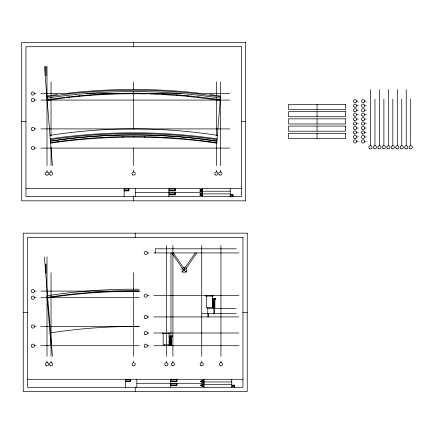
<?xml version="1.0" encoding="UTF-8"?>
<svg xmlns="http://www.w3.org/2000/svg" width="434" height="434" viewBox="0 0 434 434"><rect width="100%" height="100%" fill="white"/><g stroke="black" fill="none" stroke-linecap="round" stroke-linejoin="round"><path stroke-width="0.65" d="M216.349 148.102L220.385 98.133L220.217 96.022L209.443 94.471M162.294 333.247L162.305 333.176A1.427 1.427 0 0 1 162.929 333.052L163.032 333.008M195.257 252.93L183.734 269.536A0.64 0.64 0 0 0 183.891 270.425A0.64 0.64 0 0 0 184.786 270.268L196.814 252.93M215.785 299.14L215.785 298.657M172.428 336.469L172.45 335.997M211.662 295.798L212.481 295.679M213.202 295.988L206.492 296.102L206.492 307.538L213.729 307.538L213.729 308.39M168.305 333.128L169.868 333.133M169.851 333.317L163.135 333.431L163.135 344.867L170.974 344.867M215.568 298.652L215.568 299.145M172.211 335.981L172.211 336.475M47.594 297.876C77.908 293.276 108.592 291.106 139.254 291.409M46.818 96.006L57.586 94.471M50.284 138.847C105.5 130.791 161.877 130.808 217.092 138.896M50.588 142.623C105.603 134.589 161.773 134.589 216.788 142.623M50.632 143.155C105.614 135.12 161.763 135.12 216.745 143.155M64.937 97.894L47.594 100.254L47.512 99.744C104.523 91.037 162.853 91.075 219.864 99.728L219.788 100.238L184.998 96.055L160.732 94.395M66.277 97.731C93.12 94.558 120.191 93.283 147.213 93.918M68.382 93.142C111.625 88.238 155.41 88.238 198.647 93.142M212.367 295.679L213.219 295.804M34.465 93.494A1.6 1.6 0 0 0 32.067 92.106A1.6 1.6 0 0 0 32.067 94.878A1.6 1.6 0 0 0 34.465 93.494L36.065 93.494M40.867 93.494L69.294 93.494M86.214 93.494L180.978 93.494M197.899 93.494L229.711 93.494M34.465 100.075L36.065 100.075M40.867 100.075L229.711 100.075M356.661 101.203A1.6 1.6 0 0 0 354.263 99.82A1.6 1.6 0 0 0 354.263 102.592A1.6 1.6 0 0 0 356.661 101.203L358.262 101.203M364.696 101.203A1.6 1.6 0 0 0 362.298 99.82A1.6 1.6 0 0 0 362.298 102.592A1.6 1.6 0 0 0 364.696 101.203L366.296 101.203M356.661 105.674L358.262 105.674M364.696 105.674A1.6 1.6 0 0 0 362.298 104.29A1.6 1.6 0 0 0 362.298 107.062A1.6 1.6 0 0 0 364.696 105.674L366.296 105.674M356.661 110.144L358.262 110.144M364.696 110.144A1.6 1.6 0 0 0 362.298 108.76A1.6 1.6 0 0 0 362.298 111.527A1.6 1.6 0 0 0 364.696 110.144L366.296 110.144M356.661 114.614L358.262 114.614M364.696 114.614L366.296 114.614M356.661 119.084L358.262 119.084M364.696 119.084L366.296 119.084M21.7 121.639L25.964 121.639M241.412 121.639L245.677 121.639M356.661 123.554L358.262 123.554M364.696 123.554A1.6 1.6 0 0 0 362.298 122.166A1.6 1.6 0 0 0 362.298 124.938A1.6 1.6 0 0 0 364.696 123.554L366.296 123.554M356.661 128.019L358.262 128.019M364.696 128.019L366.296 128.019M34.465 128.903L36.065 128.903M40.867 128.903L229.711 128.903M356.661 132.489L358.262 132.489M364.696 132.489L366.296 132.489M356.661 136.96L358.262 136.96M364.696 136.96A1.6 1.6 0 0 0 362.298 135.576A1.6 1.6 0 0 0 362.298 138.343A1.6 1.6 0 0 0 364.696 136.96L366.296 136.96M356.661 141.43A1.6 1.6 0 0 0 354.263 140.041A1.6 1.6 0 0 0 354.263 142.813A1.6 1.6 0 0 0 356.661 141.43L358.262 141.43M364.696 141.43A1.6 1.6 0 0 0 362.298 140.041A1.6 1.6 0 0 0 362.298 142.813A1.6 1.6 0 0 0 364.696 141.43L366.296 141.43M34.465 148.102A1.6 1.6 0 0 0 32.067 146.714A1.6 1.6 0 0 0 32.067 149.486A1.6 1.6 0 0 0 34.465 148.102L36.065 148.102M40.867 148.102L229.711 148.102M25.964 188.562L241.412 188.562M202.483 189.43L200.069 189.43L200.069 191.698L202.483 191.698M200.177 190.455L202.369 190.455M200.177 190.672L202.369 190.672M124.091 190.917L129.028 190.917L129.028 188.562M168.886 190.911L175.477 190.911L175.477 188.562M202.483 191.231L230.21 191.231M135.289 192.566L202.483 192.566M202.483 193.428L200.069 193.428L200.069 195.696L202.483 195.696M202.483 193.895L230.21 193.895M200.177 194.459L202.369 194.459M230.21 194.432L233.096 194.432L233.096 196.564M200.177 194.671L202.369 194.671M168.886 194.866L175.455 194.866L175.455 192.566M236.204 248.807L155.28 248.807L155.28 252.93M147.376 252.93A1.6 1.6 0 0 0 144.978 251.546A1.6 1.6 0 0 0 144.978 254.313A1.6 1.6 0 0 0 147.376 252.93L148.976 252.93M153.777 252.93L238.89 252.93M183.511 267.707L185.003 267.707M34.465 291.111A1.6 1.6 0 0 1 32.067 292.5A1.6 1.6 0 0 1 32.067 289.728A1.6 1.6 0 0 1 34.465 291.111L36.065 291.111M40.867 291.111L139.254 291.111M147.376 295.679A1.6 1.6 0 0 0 144.978 294.29A1.6 1.6 0 0 0 144.978 297.062A1.6 1.6 0 0 0 147.376 295.679L148.976 295.679M153.777 295.679L238.89 295.679M34.465 297.697A1.6 1.6 0 0 1 32.067 299.086A1.6 1.6 0 0 1 32.067 296.314A1.6 1.6 0 0 1 34.465 297.697L36.065 297.697M40.867 297.697L139.254 297.697M212.438 298.63L215.665 298.63M212.438 299.167L215.665 299.167M207.767 308.39L236.204 308.39M23.246 312.361L27.51 312.361M242.959 312.361L247.223 312.361M201.739 313.722L236.204 313.722M147.376 316.923L148.976 316.923M153.777 316.923L238.89 316.923M34.465 326.525A1.6 1.6 0 0 1 32.067 327.909A1.6 1.6 0 0 1 32.067 325.137A1.6 1.6 0 0 1 34.465 326.525L36.065 326.525M40.867 326.525L139.254 326.525A546.921 546.921 0 0 0 49.997 332.965M147.376 333.008L148.976 333.008M153.777 333.008L238.89 333.008M169.086 335.959L172.314 335.959M169.086 336.496L172.314 336.496M34.465 345.719L36.065 345.719M40.867 345.719L139.254 345.719M147.376 345.719L148.976 345.719M153.777 345.719L238.89 345.719M27.51 379.289L242.959 379.289M204.029 380.157L201.615 380.157L201.615 382.419L204.029 382.419M200.177 381.182L202.369 381.182M200.177 381.394L202.369 381.394M125.638 381.643L130.574 381.643L130.574 379.289M170.432 381.638L177.023 381.638L177.023 379.289M204.029 381.953L231.756 381.953M136.835 383.287L204.029 383.287M204.029 384.155L201.615 384.155L201.615 386.423L204.029 386.423M204.029 384.622L231.756 384.622M200.177 385.18L202.369 385.18M231.756 385.153L234.642 385.153L234.642 387.285M200.177 385.397L202.369 385.397M170.432 385.593L177.001 385.593L177.001 383.287M139.254 290.872C108.565 290.574 77.854 292.744 47.512 297.35L47.588 297.86M149.92 93.988L159.381 94.335M206.389 296.102L206.307 296.102A1.335 1.335 0 0 1 205.629 295.961M168.316 333.317L169.086 333.431L169.086 344.867M211.667 295.988L212.481 296.102L212.438 307.538M173.264 252.93L184.26 268.782M171.701 252.93L183.734 270.268M45.326 66.57L46.069 75.804L46.069 66.57M44.42 66.364L52.443 165.566M45.326 264.192L46.069 273.425L46.069 264.192M44.42 257.091L52.443 356.292M51.033 345.719L46.991 295.755A575.983 575.983 0 0 1 139.254 289.218M410.7 99.098L410.7 143.578M410.7 144.11L410.7 145.71M406.229 89.507L406.229 143.578M406.229 144.11L406.229 145.71M401.759 99.098L401.759 143.578M401.759 144.11L401.759 145.71M397.294 89.507L397.294 143.578M397.294 144.11L397.294 145.71M392.824 99.098L392.824 143.578M392.824 144.11L392.824 145.71M388.354 89.507L388.354 143.578M388.354 144.11L388.354 145.71M383.884 99.098L383.884 143.578M383.884 144.11L383.884 145.71M379.414 89.507L379.414 143.578M379.414 144.11L379.414 145.71M374.949 99.098L374.949 143.578M374.949 144.11L374.949 145.71M370.479 89.507L370.479 143.578M370.479 144.11L370.479 145.71M317.032 104.366L317.032 109.504M317.032 111.603L317.032 116.741M317.032 118.835L317.032 123.978M317.032 126.072L317.032 131.209M317.032 133.309L317.032 138.446M231.756 379.289L231.756 387.285M230.21 188.562L230.21 196.564M220.939 245.405L220.939 356.292M220.939 361.088L220.939 362.688M220.385 81.885L220.385 165.566M220.385 170.367L220.385 171.967M216.349 81.885L216.349 95.382M216.349 97.406L216.349 135.875M216.349 148.021L216.349 165.566M216.349 170.367L216.349 171.967M214.879 299.167L214.879 308.39M214.45 299.167L214.45 308.39M214.13 308.39L214.13 313.722M214.049 308.39L214.049 313.722M213.81 307.538L213.81 308.39M213.555 299.167L213.555 307.538M213.132 299.167L213.132 307.538M212.568 299.167L212.568 307.538M208.184 313.722L208.184 316.923M208.022 313.722L208.022 316.923M207.767 307.538L207.767 313.722M204.029 379.289L204.029 387.285M202.483 188.562L202.483 196.564M201.739 245.405L201.739 356.292M201.739 361.088L201.739 362.688M186.457 267.859L186.457 272.096L182.063 272.096L182.063 267.859M172.916 245.405L172.916 356.292M172.916 361.088L172.916 362.688M171.522 336.496L171.522 345.719M171.099 336.496L171.099 345.719M170.974 252.93L170.974 335.959M170.974 336.496L170.974 345.719M170.432 379.289L170.432 387.285M170.372 344.867L170.372 345.719M170.204 336.496L170.204 344.867M169.775 336.496L169.775 344.867M169.699 336.496L169.699 344.867M168.886 188.562L168.886 196.564M166.331 245.405L166.331 356.292M166.331 361.088L166.331 362.688M164.41 344.867L164.41 345.719M136.835 379.289L136.835 387.285M135.289 188.562L135.289 196.564M135.234 233.172L135.234 237.436M135.234 387.285L135.234 391.555M133.688 42.445L133.688 46.715M133.688 81.885L133.688 89.312M133.688 91.335L133.688 129.126M133.688 148.021L133.688 165.566M133.688 170.367L133.688 171.967M133.688 196.564L133.688 200.828M133.688 272.612L133.688 356.292M133.688 361.088L133.688 362.688M125.638 379.289L125.638 387.285M124.091 188.562L124.091 196.564M51.033 81.885L51.033 95.382M51.033 97.406L51.033 135.875M51.033 147.343L51.033 165.566M51.033 170.367L51.033 171.967M51.033 272.612L51.033 356.292M51.033 361.088L51.033 362.688M46.991 66.044L46.991 165.566M46.991 170.367L46.991 171.967M46.991 256.765L46.991 356.292M46.991 361.088L46.991 362.688M205.645 295.814A1.427 1.427 0 0 1 206.28 295.722M162.924 333.383A1.335 1.335 0 0 1 162.273 333.29M50.48 141.294A546.921 546.921 0 0 1 216.897 141.294M50.453 140.974A575.983 575.983 0 0 1 216.924 140.974M50.349 139.694A575.983 575.983 0 0 1 217.022 139.726M49.997 135.343A546.921 546.921 0 0 1 217.38 135.343M46.991 98.133A575.983 575.983 0 0 1 220.385 98.133M46.888 96.858A575.983 575.983 0 0 1 220.282 96.858M182.394 271.559L182.779 271.586L182.394 271.559M184.065 269.888L184.45 269.926L184.07 269.861M185.736 271.559L186.121 271.586L185.736 271.559M47.762 99.912L48.185 99.956L47.767 99.869M58.037 98.453L58.46 98.502L58.042 98.431M58.037 141.809L58.46 141.853L58.042 141.793M68.767 97.135L69.185 97.194L68.778 97.075M68.767 140.491L69.19 140.535L68.767 140.475M79.514 96.017L79.937 96.066L79.52 95.995M79.514 139.374L79.937 139.417L79.52 139.357M90.283 95.106L90.706 95.149L90.294 95.062M90.283 138.457L90.706 138.506L90.288 138.441M101.068 94.395L101.491 94.438L101.073 94.362M101.068 137.746L101.491 137.79L101.073 137.714M111.863 93.885L112.287 93.945L111.88 93.82M111.863 137.236L112.292 137.269L111.869 137.22M122.67 93.581L123.093 93.625L122.67 93.549M122.67 136.932L123.093 136.965L122.67 136.916M133.477 93.478L133.894 93.538L133.488 93.418M133.477 136.829L133.9 136.862L133.477 136.813M144.283 93.581L144.706 93.625L144.289 93.549M144.283 136.932L144.706 136.965L144.283 136.916M155.084 93.885L155.508 93.945L155.101 93.82M155.084 137.236L155.513 137.285L155.09 137.22M165.88 94.395L166.309 94.438L165.886 94.362M165.88 137.746L166.309 137.779L165.886 137.73M176.665 95.106L177.088 95.165L176.681 95.041M176.665 138.457L177.088 138.506L176.671 138.441M187.434 96.017L187.862 96.066L187.439 95.995M187.434 139.374L187.862 139.417L187.439 139.357M198.186 97.135L198.609 97.194L198.197 97.075M198.186 140.491L198.609 140.518L198.186 140.475M208.911 98.453L209.334 98.502L208.917 98.431M208.911 141.809L209.334 141.853L208.917 141.793M219.192 99.912L219.615 99.956L219.197 99.869M47.762 297.529L48.185 297.567L47.762 297.529M245.677 42.445L21.7 42.445L21.7 200.828L245.677 200.828L245.677 42.445M241.412 46.715L25.964 46.715L25.964 196.564L241.412 196.564L241.412 46.715M345.583 104.366L288.485 104.366L288.485 109.504L345.583 109.504L345.583 104.366M345.583 111.603L288.485 111.603L288.485 116.741L345.583 116.741L345.583 111.603M345.583 118.835L288.485 118.835L288.485 123.978L345.583 123.978L345.583 118.835M345.583 126.072L288.485 126.072L288.485 131.209L345.583 131.209L345.583 126.072M345.583 133.309L288.485 133.309L288.485 138.446L345.583 138.446L345.583 133.309M128.497 189.099L124.623 189.099L124.623 190.385L128.497 190.385L128.497 189.099M174.945 189.099L169.417 189.099L169.417 190.38L174.945 190.38L174.945 189.099M201.946 189.962L200.6 189.962L200.6 191.166L201.946 191.166L201.946 189.962M174.924 193.097L169.417 193.097L169.417 194.334L174.924 194.334L174.924 193.097M201.946 193.965L200.6 193.965L200.6 195.164L201.946 195.164L201.946 193.965M232.564 194.964L230.747 194.964L230.747 196.032L232.564 196.032L232.564 194.964M247.223 233.172L23.246 233.172L23.246 391.555L247.223 391.555L247.223 233.172M242.959 237.436L27.51 237.436L27.51 387.285L242.959 387.285L242.959 237.436M182.806 271.353L182.367 271.353L182.367 271.793L182.806 271.793L182.806 271.353M186.153 271.353L185.709 271.353L185.709 271.793L186.153 271.793L186.153 271.353M130.043 379.821L126.169 379.821L126.169 381.112L130.043 381.112L130.043 379.821M176.492 379.821L170.963 379.821L170.963 381.106L176.492 381.106L176.492 379.821M203.497 380.689L202.146 380.689L202.146 381.887L203.497 381.887L203.497 380.689M176.47 383.824L170.963 383.824L170.963 385.061L176.47 385.061L176.47 383.824M203.497 384.687L202.146 384.687L202.146 385.886L203.497 385.886L203.497 384.687M234.11 385.69L232.293 385.69L232.293 386.754L234.11 386.754L234.11 385.69M31.942 347.026A1.6 1.6 0 0 0 34.46 345.865A1.6 1.6 0 0 0 32.192 344.271A1.6 1.6 0 0 0 31.942 347.026M46.188 365.672A1.6 1.6 0 0 0 48.592 364.289A1.6 1.6 0 0 0 46.188 362.905A1.6 1.6 0 0 0 46.188 365.672M132.891 365.672A1.6 1.6 0 0 0 135.289 364.289A1.6 1.6 0 0 0 132.891 362.905A1.6 1.6 0 0 0 132.891 365.672M50.23 365.672A1.6 1.6 0 0 0 52.628 364.289A1.6 1.6 0 0 0 50.23 362.905A1.6 1.6 0 0 0 50.23 365.672M165.533 365.672A1.6 1.6 0 0 0 167.931 364.289A1.6 1.6 0 0 0 165.533 362.905A1.6 1.6 0 0 0 165.533 365.672M172.119 365.672A1.6 1.6 0 0 0 174.517 364.289A1.6 1.6 0 0 0 172.119 362.905A1.6 1.6 0 0 0 172.119 365.672M200.942 365.672A1.6 1.6 0 0 0 203.34 364.289A1.6 1.6 0 0 0 200.942 362.905A1.6 1.6 0 0 0 200.942 365.672M220.141 365.672A1.6 1.6 0 0 0 222.539 364.289A1.6 1.6 0 0 0 220.141 362.905A1.6 1.6 0 0 0 220.141 365.672M144.853 318.231A1.6 1.6 0 0 0 147.37 317.07A1.6 1.6 0 0 0 145.102 315.475A1.6 1.6 0 0 0 144.853 318.231M144.853 334.316A1.6 1.6 0 0 0 147.37 333.149A1.6 1.6 0 0 0 145.102 331.554A1.6 1.6 0 0 0 144.853 334.316M144.853 347.026A1.6 1.6 0 0 0 147.37 345.865A1.6 1.6 0 0 0 145.102 344.271A1.6 1.6 0 0 0 144.853 347.026M219.588 174.951A1.6 1.6 0 0 0 221.986 173.562A1.6 1.6 0 0 0 219.588 172.179A1.6 1.6 0 0 0 219.588 174.951M46.188 174.951A1.6 1.6 0 0 0 48.592 173.562A1.6 1.6 0 0 0 46.188 172.179A1.6 1.6 0 0 0 46.188 174.951M31.942 101.382A1.6 1.6 0 0 0 34.46 100.221A1.6 1.6 0 0 0 32.192 98.627A1.6 1.6 0 0 0 31.942 101.382M31.942 130.211A1.6 1.6 0 0 0 34.46 129.044A1.6 1.6 0 0 0 32.192 127.45A1.6 1.6 0 0 0 31.942 130.211M215.546 174.951A1.6 1.6 0 0 0 217.944 173.562A1.6 1.6 0 0 0 215.546 172.179A1.6 1.6 0 0 0 215.546 174.951M132.891 174.951A1.6 1.6 0 0 0 135.289 173.562A1.6 1.6 0 0 0 132.891 172.179A1.6 1.6 0 0 0 132.891 174.951M50.23 174.951A1.6 1.6 0 0 0 52.628 173.562A1.6 1.6 0 0 0 50.23 172.179A1.6 1.6 0 0 0 50.23 174.951M354.144 138.267A1.6 1.6 0 0 0 356.656 137.101A1.6 1.6 0 0 0 354.394 135.506A1.6 1.6 0 0 0 354.144 138.267M354.144 133.797A1.6 1.6 0 0 0 356.656 132.636A1.6 1.6 0 0 0 354.394 131.041A1.6 1.6 0 0 0 354.144 133.797M354.144 129.327A1.6 1.6 0 0 0 356.656 128.166A1.6 1.6 0 0 0 354.394 126.571A1.6 1.6 0 0 0 354.144 129.327M354.144 124.862A1.6 1.6 0 0 0 356.656 123.695A1.6 1.6 0 0 0 354.394 122.1A1.6 1.6 0 0 0 354.144 124.862M354.144 120.392A1.6 1.6 0 0 0 356.656 119.225A1.6 1.6 0 0 0 354.394 117.63A1.6 1.6 0 0 0 354.144 120.392M354.144 115.921A1.6 1.6 0 0 0 356.656 114.755A1.6 1.6 0 0 0 354.394 113.16A1.6 1.6 0 0 0 354.144 115.921M354.144 111.451A1.6 1.6 0 0 0 356.656 110.29A1.6 1.6 0 0 0 354.394 108.69A1.6 1.6 0 0 0 354.144 111.451M354.144 106.981A1.6 1.6 0 0 0 356.656 105.82A1.6 1.6 0 0 0 354.394 104.225A1.6 1.6 0 0 0 354.144 106.981M362.178 115.921A1.6 1.6 0 0 0 364.69 114.755A1.6 1.6 0 0 0 362.428 113.16A1.6 1.6 0 0 0 362.178 115.921M362.178 120.392A1.6 1.6 0 0 0 364.69 119.225A1.6 1.6 0 0 0 362.428 117.63A1.6 1.6 0 0 0 362.178 120.392M362.178 129.327A1.6 1.6 0 0 0 364.69 128.166A1.6 1.6 0 0 0 362.428 126.571A1.6 1.6 0 0 0 362.178 129.327M362.178 133.797A1.6 1.6 0 0 0 364.69 132.636A1.6 1.6 0 0 0 362.428 131.041A1.6 1.6 0 0 0 362.178 133.797M409.902 148.694A1.6 1.6 0 0 0 412.3 147.31A1.6 1.6 0 0 0 409.902 145.927A1.6 1.6 0 0 0 409.902 148.694M405.432 148.694A1.6 1.6 0 0 0 407.83 147.31A1.6 1.6 0 0 0 405.432 145.927A1.6 1.6 0 0 0 405.432 148.694M400.962 148.694A1.6 1.6 0 0 0 403.36 147.31A1.6 1.6 0 0 0 400.962 145.927A1.6 1.6 0 0 0 400.962 148.694M396.492 148.694A1.6 1.6 0 0 0 398.895 147.31A1.6 1.6 0 0 0 396.492 145.927A1.6 1.6 0 0 0 396.492 148.694M392.021 148.694A1.6 1.6 0 0 0 394.425 147.31A1.6 1.6 0 0 0 392.021 145.927A1.6 1.6 0 0 0 392.021 148.694M387.557 148.694A1.6 1.6 0 0 0 389.954 147.31A1.6 1.6 0 0 0 387.557 145.927A1.6 1.6 0 0 0 387.557 148.694M383.086 148.694A1.6 1.6 0 0 0 385.484 147.31A1.6 1.6 0 0 0 383.086 145.927A1.6 1.6 0 0 0 383.086 148.694M378.616 148.694A1.6 1.6 0 0 0 381.014 147.31A1.6 1.6 0 0 0 378.616 145.927A1.6 1.6 0 0 0 378.616 148.694M374.146 148.694A1.6 1.6 0 0 0 376.544 147.31A1.6 1.6 0 0 0 374.146 145.927A1.6 1.6 0 0 0 374.146 148.694M369.676 148.694A1.6 1.6 0 0 0 372.079 147.31A1.6 1.6 0 0 0 369.676 145.927A1.6 1.6 0 0 0 369.676 148.694"/></g></svg>
